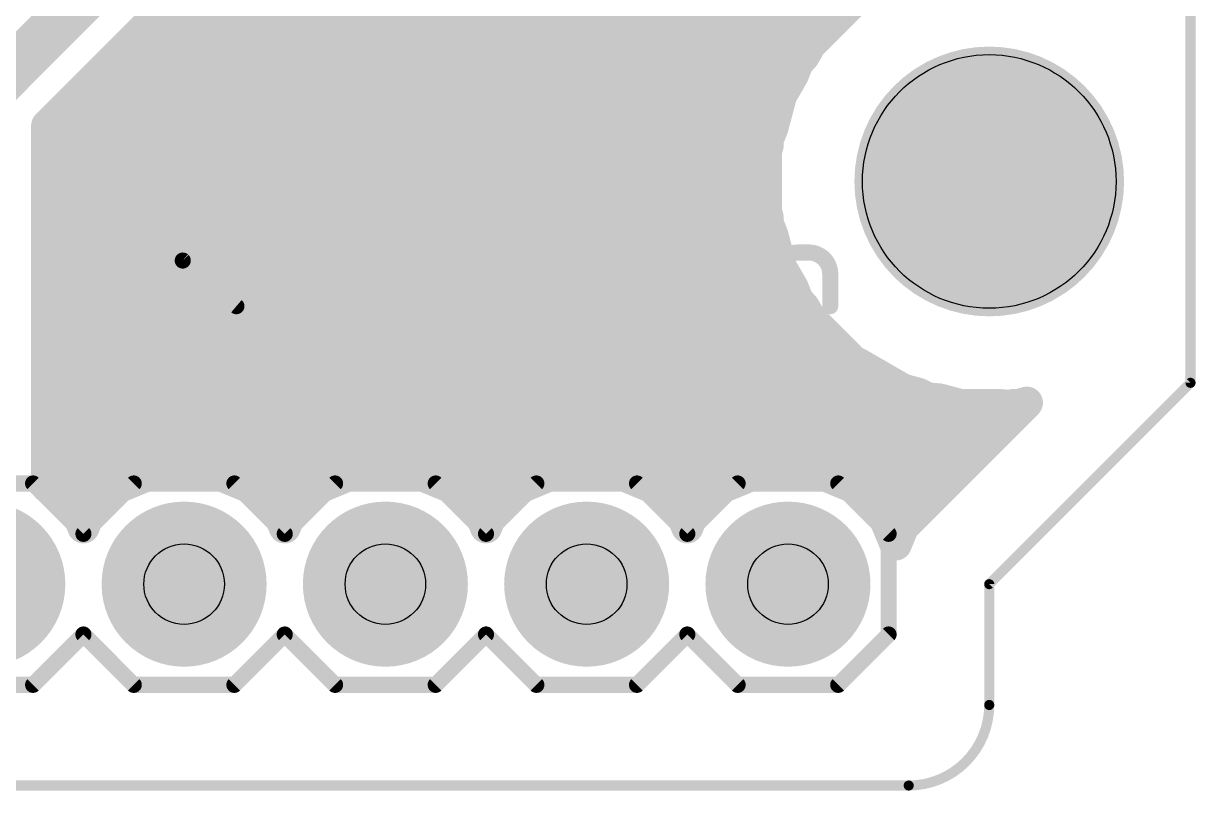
# Model space of a CAD drawing. Extents: x -2.6 to 72.5, y 2.5 to 55.9.
# Drawn here: x 57.66 to 72.45, y 2.48 to 12.15 of the extents above; entities that cross this region are included whole.
import ezdxf

# ---------------------------------------------------------------- set-up
doc = ezdxf.new("R2010")
doc.units = 0
for name, color, linetype in [('1', 12, 'CONTINUOUS'), ('17', 110, 'CONTINUOUS'), ('20', 31, 'CONTINUOUS'), ('21', 253, 'CONTINUOUS'), ('29', 253, 'CONTINUOUS'), ('30', 253, 'CONTINUOUS'), ('44', 253, 'CONTINUOUS'), ('51', 253, 'CONTINUOUS')]:
    doc.layers.add(name, color=color, linetype=linetype)

# ---------------------------------------------------------------- blocks, each defined once
blk = doc.blocks.new('RECT')
blk.add_solid([(-0.5, -0.5), (0.5, -0.5), (-0.5, 0.5), (0.5, 0.5)])
blk = doc.blocks.new('ROUNDP')
at = {"const_width": 0.5}
blk.add_lwpolyline([(0, -0.25, 1), (0, 0.25, 1), (0, -0.25)], format="xyb", dxfattribs=at)

msp = doc.modelspace()

# ---------------------------------------------------------------- linework, layer by layer
at = {"layer": '1'}
for points, const_width in [([(62.23, 16.28), (57.15, 11.2)], 0.6096), ([(57.9628, 10.8633), (62.0715, 14.972)], 0.4064), ([(68.119, 12.4159), (67.5941, 11.891)], 0.4064), ([(59.2915, 12.192), (67.895, 12.192)], 0.4064), ([(58.8851, 11.7856), (67.5332, 11.7856)], 0.4064), ([(67.5941, 11.891), (67.5096, 11.7447)], 0.4064), ([(67.4306, 11.658), (67.3715, 11.5056)], 0.4064), ([(67.5096, 11.7447), (67.4306, 11.658)], 0.4064), ([(67.4306, 11.658), (67.4306, 11.658)], 0.4064), ([(67.3715, 11.5056), (67.2229, 11.2482)], 0.4064), ([(58.4787, 11.3792), (67.2986, 11.3792)], 0.4064), ([(67.2229, 11.2482), (67.1133, 10.8389)], 0.4064), ([(58.0723, 10.9728), (67.1491, 10.9728)], 0.4064), ([(57.9628, 6.3104), (57.9628, 10.8633)], 0.4064), ([(67.1133, 10.8389), (67.0528, 10.6829)], 0.4064), ([(67.0528, 10.6133), (67.0308, 10.5312)], 0.4064), ([(67.0528, 10.6829), (67.0528, 10.6133)], 0.4064), ([(57.9628, 10.5664), (67.0402, 10.5664)], 0.4064), ([(67.0308, 10.5312), (67.0308, 9.7888)], 0.4064), ([(57.9628, 10.16), (67.0308, 10.16)], 0.4064), ([(57.9628, 9.7536), (67.0402, 9.7536)], 0.4064), ([(67.0308, 9.7888), (67.0528, 9.7067)], 0.4064), ([(67.0528, 9.7067), (67.0528, 9.6371)], 0.4064), ([(67.0528, 9.6371), (67.1133, 9.4811)], 0.4064), ([(67.1133, 9.4811), (67.2229, 9.0718)], 0.4064), ([(57.9628, 9.3472), (67.1491, 9.3472)], 0.4064), ([(67.2229, 9.0718), (67.3715, 8.8144)], 0.4064), ([(57.9628, 8.9408), (67.2986, 8.9408)], 0.4064), ([(67.3715, 8.8144), (67.4306, 8.662)], 0.4064), ([(57.9628, 8.5344), (67.5332, 8.5344)], 0.4064), ([(67.4306, 8.662), (67.4306, 8.662)], 0.4064), ([(67.4306, 8.662), (67.4306, 8.662)], 0.4064), ([(67.4306, 8.662), (67.5096, 8.5753)], 0.4064), ([(67.5096, 8.5753), (67.5941, 8.429)], 0.4064), ([(67.5941, 8.429), (68.119, 7.9041)], 0.4064), ([(57.9628, 8.128), (67.895, 8.128)], 0.4064), ([(68.119, 7.9041), (68.1243, 7.901)], 0.4064), ([(68.1243, 7.901), (68.1351, 7.8891)], 0.4064), ([(68.1351, 7.8891), (68.2058, 7.8539)], 0.4064), ([(68.2058, 7.8539), (68.7618, 7.5329)], 0.4064), ([(57.9628, 7.7216), (68.435, 7.7216)], 0.4064), ([(68.7618, 7.5329), (68.9538, 7.4815)], 0.4064), ([(68.9538, 7.4815), (69.0713, 7.423)], 0.4064), ([(69.0713, 7.423), (69.2254, 7.4087)], 0.4064), ([(70.3245, 7.3685), (69.1234, 6.1674)], 0.4064), ([(69.2254, 7.4087), (69.4788, 7.3408)], 0.4064), ([(69.4788, 7.3408), (69.9583, 7.3408)], 0.4064), ([(69.9583, 7.3408), (70.1126, 7.3265)], 0.4064), ([(70.1126, 7.3265), (70.1628, 7.3408)], 0.4064), ([(70.1628, 7.3408), (70.2212, 7.3408)], 0.4064), ([(70.2212, 7.3408), (70.3245, 7.3685)], 0.4064), ([(57.9628, 7.3152), (70.2712, 7.3152)], 0.4064), ([(70.1126, 7.3265), (70.1126, 7.3265)], 0.4064), ([(57.9628, 6.9088), (69.8648, 6.9088)], 0.4064), ([(57.9628, 6.5024), (59.3407, 6.5024)], 0.4064), ([(59.402, 6.5278), (58.8699, 6.3074)], 0.4064), ([(59.978, 6.5278), (59.402, 6.5278)], 0.4064), ([(60.5101, 6.3074), (59.978, 6.5278)], 0.4064), ([(60.0393, 6.5024), (61.8807, 6.5024)], 0.4064), ([(61.942, 6.5278), (61.4099, 6.3074)], 0.4064), ([(62.518, 6.5278), (61.942, 6.5278)], 0.4064), ([(63.0501, 6.3074), (62.518, 6.5278)], 0.4064), ([(62.5793, 6.5024), (64.4207, 6.5024)], 0.4064), ([(64.482, 6.5278), (63.9499, 6.3074)], 0.4064), ([(65.058, 6.5278), (64.482, 6.5278)], 0.4064), ([(65.5901, 6.3074), (65.058, 6.5278)], 0.4064), ([(65.1193, 6.5024), (66.9607, 6.5024)], 0.4064), ([(67.022, 6.5278), (66.4899, 6.3074)], 0.4064), ([(67.598, 6.5278), (67.022, 6.5278)], 0.4064), ([(68.1301, 6.3074), (67.598, 6.5278)], 0.4064), ([(67.6593, 6.5024), (69.4584, 6.5024)], 0.4064), ([(57.9701, 6.3074), (57.9628, 6.3104)], 0.4064), ([(58.3774, 5.9001), (57.9701, 6.3074)], 0.4064), ([(58.8699, 6.3074), (58.4626, 5.9001)], 0.4064), ([(60.9174, 5.9001), (60.5101, 6.3074)], 0.4064), ([(61.4099, 6.3074), (61.0026, 5.9001)], 0.4064), ([(63.4574, 5.9001), (63.0501, 6.3074)], 0.4064), ([(63.9499, 6.3074), (63.5426, 5.9001)], 0.4064), ([(65.9974, 5.9001), (65.5901, 6.3074)], 0.4064), ([(66.4899, 6.3074), (66.0826, 5.9001)], 0.4064), ([(68.5374, 5.9001), (68.1301, 6.3074)], 0.4064), ([(69.1234, 6.1674), (68.7626, 5.8066)], 0.4064), ([(58.1815, 6.096), (58.6585, 6.096)], 0.4064), ([(60.7215, 6.096), (61.1985, 6.096)], 0.4064), ([(63.2615, 6.096), (63.7385, 6.096)], 0.4064), ([(65.8015, 6.096), (66.2785, 6.096)], 0.4064), ([(68.3415, 6.096), (69.052, 6.096)], 0.4064), ([(58.42, 5.7972), (58.3774, 5.9001)], 0.4064), ([(58.4626, 5.9001), (58.42, 5.7972)], 0.4064), ([(60.96, 5.7972), (60.9174, 5.9001)], 0.4064), ([(61.0026, 5.9001), (60.96, 5.7972)], 0.4064), ([(63.5, 5.7972), (63.4574, 5.9001)], 0.4064), ([(63.5426, 5.9001), (63.5, 5.7972)], 0.4064), ([(66.04, 5.7972), (65.9974, 5.9001)], 0.4064), ([(66.0826, 5.9001), (66.04, 5.7972)], 0.4064), ([(68.6694, 5.5815), (68.5374, 5.9001)], 0.4064), ([(68.7626, 5.8066), (68.6694, 5.5815)], 0.4064), ([(68.6246, 5.6896), (68.7141, 5.6896)], 0.4064)]:
    msp.add_lwpolyline(points, dxfattribs=dict(at, const_width=const_width))
at = {"layer": '1', "const_width": 0.2032}
for points in [[(59.2915, 12.2936, 1), (59.2915, 12.0904)], [(67.895, 12.0904, 1), (67.895, 12.2936)], [(58.8851, 11.8872, 1), (58.8851, 11.684)], [(67.5222, 11.9629, 1), (67.6659, 11.8192)], [(67.6821, 11.8402, 1), (67.5061, 11.9418)], [(67.5332, 11.684, 1), (67.5332, 11.8872)], [(67.5322, 11.658, 1), (67.329, 11.658)], [(67.5253, 11.6213, 1), (67.3359, 11.6947)], [(67.4216, 11.7955, 1), (67.5976, 11.6939)], [(67.5847, 11.6762, 1), (67.4345, 11.8131)], [(67.4595, 11.4547, 1), (67.2835, 11.5564)], [(67.3555, 11.7265, 1), (67.5057, 11.5896)], [(67.329, 11.658, 1), (67.5322, 11.658)], [(58.4787, 11.4808, 1), (58.4787, 11.2776)], [(67.2768, 11.5423, 1), (67.4663, 11.4688)], [(67.2986, 11.2776, 1), (67.2986, 11.4808)], [(67.1349, 11.299, 1), (67.3109, 11.1974)], [(67.3211, 11.2219, 1), (67.1248, 11.2745)], [(58.0723, 11.0744, 1), (58.0723, 10.8712)], [(67.1491, 10.8712, 1), (67.1491, 11.0744)], [(58.0644, 10.8633, 1), (57.8612, 10.8633)], [(57.891, 10.9352, 1), (58.0346, 10.7915)], [(67.0151, 10.8652, 1), (67.2114, 10.8126)], [(67.208, 10.8022, 1), (67.0185, 10.8756)], [(67.1544, 10.6829, 1), (66.9512, 10.6829)], [(66.9581, 10.7196, 1), (67.1476, 10.6462)], [(67.151, 10.587, 1), (66.9547, 10.6396)], [(57.9628, 10.668, 1), (57.9628, 10.4648)], [(67.1324, 10.5312, 1), (66.9292, 10.5312)], [(66.9327, 10.5574, 1), (67.1289, 10.5049)], [(66.9512, 10.6133, 1), (67.1544, 10.6133)], [(67.0402, 10.4648, 1), (67.0402, 10.668)], [(57.9628, 10.2616, 1), (57.9628, 10.0584)], [(67.0308, 10.0584, 1), (67.0308, 10.2616)], [(57.9628, 9.8552, 1), (57.9628, 9.652)], [(67.1289, 9.8151, 1), (66.9327, 9.7625)], [(67.1544, 9.7067, 1), (66.9512, 9.7067)], [(67.0402, 9.652, 1), (67.0402, 9.8552)], [(66.9292, 9.7888, 1), (67.1324, 9.7888)], [(67.1476, 9.6738, 1), (66.9581, 9.6004)], [(66.9547, 9.6804, 1), (67.151, 9.733)], [(66.9512, 9.6371, 1), (67.1544, 9.6371)], [(67.2114, 9.5074, 1), (67.0151, 9.4548)], [(67.0185, 9.4444, 1), (67.208, 9.5178)], [(57.9628, 9.4488, 1), (57.9628, 9.2456)], [(67.1491, 9.2456, 1), (67.1491, 9.4488)], [(67.3109, 9.1226, 1), (67.1349, 9.021)], [(67.1248, 9.0455, 1), (67.3211, 9.0981)], [(57.9628, 9.0424, 1), (57.9628, 8.8392)], [(67.2986, 8.8392, 1), (67.2986, 9.0424)], [(67.4663, 8.8511, 1), (67.2768, 8.7777)], [(67.2835, 8.7636, 1), (67.4595, 8.8652)], [(57.9628, 8.636, 1), (57.9628, 8.4328)], [(67.5322, 8.662, 1), (67.329, 8.662)], [(67.4306, 8.7636, 1), (67.4306, 8.5604)], [(67.5057, 8.7304, 1), (67.3555, 8.5935)], [(67.329, 8.662, 1), (67.5322, 8.662)], [(67.3359, 8.6253, 1), (67.5253, 8.6987)], [(67.5976, 8.6261, 1), (67.4216, 8.5245)], [(67.4306, 8.5604, 1), (67.4306, 8.7636)], [(67.4345, 8.5069, 1), (67.5847, 8.6438)], [(67.5332, 8.4328, 1), (67.5332, 8.636)], [(67.6659, 8.5008, 1), (67.5222, 8.3571)], [(67.5061, 8.3782, 1), (67.6821, 8.4798)], [(57.9628, 8.2296, 1), (57.9628, 8.0264)], [(67.895, 8.0264, 1), (67.895, 8.2296)], [(68.1698, 7.9921, 1), (68.0682, 7.8161)], [(68.1994, 7.9694, 1), (68.0492, 7.8325)], [(68.1804, 7.9801, 1), (68.0898, 7.7982)], [(68.0471, 7.8322, 1), (68.1908, 7.9759)], [(68.06, 7.8207, 1), (68.2102, 7.9576)], [(68.0735, 7.813, 1), (68.1751, 7.989)], [(68.2566, 7.9419, 1), (68.155, 7.7659)], [(68.1605, 7.763, 1), (68.2511, 7.9449)], [(57.9628, 7.8232, 1), (57.9628, 7.62)], [(68.435, 7.62, 1), (68.435, 7.8232)], [(68.7881, 7.6311, 1), (68.7355, 7.4348)], [(68.711, 7.4449, 1), (68.8126, 7.6209)], [(68.9991, 7.5724, 1), (68.9085, 7.3905)], [(68.9275, 7.3833, 1), (68.9801, 7.5796)], [(69.0806, 7.5242, 1), (69.0619, 7.3218)], [(69.026, 7.3321, 1), (69.1165, 7.5139)], [(69.2517, 7.5069, 1), (69.1991, 7.3106)], [(69.216, 7.3076, 1), (69.2347, 7.5099)], [(69.4788, 7.4424, 1), (69.4788, 7.2392)], [(69.9677, 7.442, 1), (69.9489, 7.2396)], [(69.9583, 7.2392, 1), (69.9583, 7.4424)], [(70.1628, 7.4424, 1), (70.1628, 7.2392)], [(70.1906, 7.2431, 1), (70.135, 7.4385)], [(70.2212, 7.2392, 1), (70.2212, 7.4424)], [(70.3963, 7.2966, 1), (70.2526, 7.4403)], [(70.3508, 7.2704, 1), (70.2982, 7.4666)], [(57.9628, 7.4168, 1), (57.9628, 7.2136)], [(69.4525, 7.2427, 1), (69.5051, 7.4389)], [(70.2142, 7.3265, 1), (70.011, 7.3265)], [(70.0848, 7.4242, 1), (70.1404, 7.2288)], [(70.011, 7.3265, 1), (70.2142, 7.3265)], [(70.1032, 7.2253, 1), (70.1219, 7.4277)], [(70.1949, 7.4389, 1), (70.2475, 7.2427)], [(70.2712, 7.2136, 1), (70.2712, 7.4168)], [(57.9628, 7.0104, 1), (57.9628, 6.8072)], [(69.8648, 6.8072, 1), (69.8648, 7.0104)], [(57.9628, 6.604, 1), (57.9628, 6.4008)], [(59.402, 6.6294, 1), (59.402, 6.4262)], [(59.3407, 6.4008, 1), (59.3407, 6.604)], [(59.4409, 6.4339, 1), (59.3631, 6.6217)], [(60.0169, 6.6217, 1), (59.9391, 6.4339)], [(60.0393, 6.604, 1), (60.0393, 6.4008)], [(59.978, 6.4262, 1), (59.978, 6.6294)], [(61.942, 6.6294, 1), (61.942, 6.4262)], [(61.8807, 6.4008, 1), (61.8807, 6.604)], [(61.9809, 6.4339, 1), (61.9031, 6.6217)], [(62.5569, 6.6217, 1), (62.4791, 6.4339)], [(62.5793, 6.604, 1), (62.5793, 6.4008)], [(62.518, 6.4262, 1), (62.518, 6.6294)], [(64.482, 6.6294, 1), (64.482, 6.4262)], [(64.4207, 6.4008, 1), (64.4207, 6.604)], [(64.5209, 6.4339, 1), (64.4431, 6.6217)], [(65.0969, 6.6217, 1), (65.0191, 6.4339)], [(65.1193, 6.604, 1), (65.1193, 6.4008)], [(65.058, 6.4262, 1), (65.058, 6.6294)], [(67.022, 6.6294, 1), (67.022, 6.4262)], [(66.9607, 6.4008, 1), (66.9607, 6.604)], [(67.0609, 6.4339, 1), (66.9831, 6.6217)], [(67.6369, 6.6217, 1), (67.5591, 6.4339)], [(67.6593, 6.604, 1), (67.6593, 6.4008)], [(67.598, 6.4262, 1), (67.598, 6.6294)], [(69.4584, 6.4008, 1), (69.4584, 6.604)], [(58.0017, 6.4043, 1), (57.9239, 6.2165)], [(58.042, 6.3792, 1), (57.8983, 6.2355)], [(58.9417, 6.2355, 1), (58.798, 6.3792)], [(60.582, 6.3792, 1), (60.4383, 6.2355)], [(61.4817, 6.2355, 1), (61.338, 6.3792)], [(63.122, 6.3792, 1), (62.9783, 6.2355)], [(64.0217, 6.2355, 1), (63.878, 6.3792)], [(65.662, 6.3792, 1), (65.5183, 6.2355)], [(66.5617, 6.2355, 1), (66.418, 6.3792)], [(68.202, 6.3792, 1), (68.0583, 6.2355)], [(57.8612, 6.3104, 1), (58.0644, 6.3104)], [(57.9313, 6.2135, 1), (58.009, 6.4013)], [(58.831, 6.4013, 1), (58.9088, 6.2135)], [(60.4712, 6.2135, 1), (60.549, 6.4013)], [(61.371, 6.4013, 1), (61.4488, 6.2135)], [(63.0112, 6.2135, 1), (63.089, 6.4013)], [(63.911, 6.4013, 1), (63.9888, 6.2135)], [(65.5512, 6.2135, 1), (65.629, 6.4013)], [(66.451, 6.4013, 1), (66.5288, 6.2135)], [(68.0912, 6.2135, 1), (68.169, 6.4013)], [(69.1952, 6.0956, 1), (69.0516, 6.2393)], [(58.1815, 6.1976, 1), (58.1815, 5.9944)], [(58.6585, 5.9944, 1), (58.6585, 6.1976)], [(60.7215, 6.1976, 1), (60.7215, 5.9944)], [(61.1985, 5.9944, 1), (61.1985, 6.1976)], [(63.2615, 6.1976, 1), (63.2615, 5.9944)], [(63.7385, 5.9944, 1), (63.7385, 6.1976)], [(65.8015, 6.1976, 1), (65.8015, 5.9944)], [(66.2785, 5.9944, 1), (66.2785, 6.1976)], [(68.3415, 6.1976, 1), (68.3415, 5.9944)], [(69.0516, 6.2393, 1), (69.1952, 6.0956)], [(69.052, 5.9944, 1), (69.052, 6.1976)], [(58.4713, 5.939, 1), (58.2835, 5.8612)], [(58.3055, 5.8283, 1), (58.4492, 5.972)], [(58.3908, 5.972, 1), (58.5345, 5.8283)], [(58.5565, 5.8612, 1), (58.3687, 5.939)], [(61.0113, 5.939, 1), (60.8235, 5.8612)], [(60.8455, 5.8283, 1), (60.9892, 5.972)], [(60.9308, 5.972, 1), (61.0745, 5.8283)], [(61.0965, 5.8612, 1), (60.9087, 5.939)], [(63.5513, 5.939, 1), (63.3635, 5.8612)], [(63.3855, 5.8283, 1), (63.5292, 5.972)], [(63.4708, 5.972, 1), (63.6145, 5.8283)], [(63.6365, 5.8612, 1), (63.4487, 5.939)], [(66.0913, 5.939, 1), (65.9035, 5.8612)], [(65.9255, 5.8283, 1), (66.0692, 5.972)], [(66.0108, 5.972, 1), (66.1545, 5.8283)], [(66.1765, 5.8612, 1), (65.9887, 5.939)], [(68.6313, 5.939, 1), (68.4435, 5.8612)], [(68.4655, 5.8283, 1), (68.6092, 5.972)], [(58.3261, 5.8361, 1), (58.5139, 5.7583)], [(58.3261, 5.7584, 1), (58.5139, 5.8361)], [(60.8661, 5.8361, 1), (61.0539, 5.7583)], [(60.8661, 5.7584, 1), (61.0539, 5.8361)], [(63.4061, 5.8361, 1), (63.5939, 5.7583)], [(63.4061, 5.7584, 1), (63.5939, 5.8361)], [(65.9461, 5.8361, 1), (66.1339, 5.7583)], [(65.9461, 5.7584, 1), (66.1339, 5.8361)], [(68.6907, 5.8784, 1), (68.8344, 5.7347)], [(68.8564, 5.7677, 1), (68.6687, 5.8455)], [(68.6246, 5.7912, 1), (68.6246, 5.588)], [(68.7141, 5.588, 1), (68.7141, 5.7912)], [(68.5755, 5.6204, 1), (68.7632, 5.5426)], [(68.5755, 5.5426, 1), (68.7632, 5.6204)]]:
    msp.add_lwpolyline(points, format="xyb", dxfattribs=at)
at = {"layer": '20', "const_width": 0.127}
for points in [[(72.39, 40.6146), (72.39, 7.62)], [(72.39, 7.62), (69.85, 5.08)], [(69.85, 5.08), (69.85, 3.556)], [(68.834, 2.54), (4.826, 2.54)]]:
    msp.add_lwpolyline(points, dxfattribs=at)
at = {"layer": '20'}
for points, const_width in [([(69.85, 8.6098, 1), (69.85, 11.7102, 1), (69.85, 8.6098)], 0.1524), ([(72.3582, 7.62, 1), (72.4218, 7.62)], 0.0635), ([(72.4125, 7.5975, 1), (72.3675, 7.6425)], 0.0635), ([(69.8275, 5.1025, 1), (69.8725, 5.0575)], 0.0635), ([(69.8818, 5.08, 1), (69.8183, 5.08)], 0.0635), ([(68.834, 2.54, 0.4142), (69.85, 3.556)], 0.127), ([(69.8818, 3.556, 1), (69.8183, 3.556)], 0.0635), ([(69.8183, 3.556, 1), (69.8818, 3.556)], 0.0635), ([(68.834, 2.5718, 1), (68.834, 2.5082)], 0.0635), ([(68.834, 2.5082, 1), (68.834, 2.5718)], 0.0635)]:
    msp.add_lwpolyline(points, format="xyb", dxfattribs=dict(at, const_width=const_width))
msp.add_circle((69.85, 10.16), 1.6, dxfattribs=at)
at = {"layer": '21'}
for points, const_width in [([(59.436, 9.2642, 0.4142), (59.1312, 8.9594)], 0.2032), ([(59.6731, 9.1626, 0.2053), (59.436, 9.2642)], 0.2032), ([(59.436, 9.315, 1), (59.436, 9.2134)], 0.1016), ([(59.436, 9.2134, 1), (59.436, 9.315)], 0.1016), ([(60.4012, 9.2642, 1), (60.2996, 9.2642)], 0.1016), ([(62.2131, 8.9933, 1), (61.6712, 8.9933)], 0.2032), ([(62.8904, 8.9256, 1), (62.2131, 8.9256)], 0.2032), ([(65.2103, 9.2642, 1), (65.1087, 9.2642)], 0.1016), ([(66.675, 9.2642, 1), (66.5734, 9.2642)], 0.1016), ([(67.437, 9.2642, 0.4142), (67.1661, 8.9933)], 0.2032), ([(67.437, 9.315, 1), (67.437, 9.2134)], 0.1016), ([(67.437, 9.2134, 1), (67.437, 9.315)], 0.1016), ([(67.8434, 8.9933, 0.4142), (67.5725, 9.2642)], 0.2032), ([(67.5725, 9.315, 1), (67.5725, 9.2134)], 0.1016), ([(67.5725, 9.2134, 1), (67.5725, 9.315)], 0.1016), ([(59.706, 9.2013, 1), (59.6402, 9.1239)], 0.1016), ([(59.6363, 9.1276, 1), (59.7099, 9.1977)], 0.1016), ([(59.1312, 8.9594, 0.3252), (59.4021, 8.5869)], 0.2032), ([(59.182, 8.9594, 1), (59.0804, 8.9594)], 0.1016), ([(61.722, 8.9933, 1), (61.6204, 8.9933)], 0.1016), ([(61.6204, 8.9933, 1), (61.722, 8.9933)], 0.1016), ([(62.2639, 8.9933, 1), (62.1623, 8.9933)], 0.1016), ([(62.1623, 8.9933, 1), (62.2639, 8.9933)], 0.1016), ([(62.9412, 8.9256, 1), (62.8396, 8.9256)], 0.1016), ([(64.8885, 9.1118, 1), (64.8885, 9.0102)], 0.1016), ([(65.4304, 9.0102, 1), (65.4304, 9.1118)], 0.1016), ([(67.2169, 8.9933, 1), (67.1153, 8.9933)], 0.1016), ([(67.1153, 8.9933, 1), (67.2169, 8.9933)], 0.1016), ([(67.8942, 8.9933, 1), (67.7926, 8.9933)], 0.1016), ([(67.7926, 8.9933, 1), (67.8942, 8.9933)], 0.1016), ([(59.0804, 8.9594, 1), (59.182, 8.9594)], 0.1016), ([(62.1623, 8.9256, 1), (62.2639, 8.9256)], 0.1016), ([(62.8396, 8.9256, 1), (62.9412, 8.9256)], 0.1016), ([(64.2252, 8.9067, 1), (64.1972, 8.809)], 0.1016), ([(62.1623, 8.7224, 1), (62.2639, 8.7224)], 0.1016), ([(59.3865, 8.5386, 1), (59.4178, 8.6352)], 0.1016), ([(60.2996, 8.5869, 1), (60.4012, 8.5869)], 0.1016), ([(60.3175, 8.5482, 1), (60.3833, 8.6256)], 0.1016), ([(61.6204, 8.5869, 1), (61.722, 8.5869)], 0.1016), ([(62.8396, 8.5869, 1), (62.9412, 8.5869)], 0.1016), ([(65.1087, 8.5869, 1), (65.2103, 8.5869)], 0.1016), ([(65.1455, 8.538, 1), (65.1734, 8.6357)], 0.1016), ([(66.6242, 8.6377, 1), (66.6242, 8.5361)], 0.1016), ([(66.5734, 8.5869, 1), (66.675, 8.5869)], 0.1016), ([(67.1153, 8.5869, 1), (67.2169, 8.5869)], 0.1016), ([(67.1661, 8.5361, 1), (67.1661, 8.6377)], 0.1016), ([(67.7926, 8.5869, 1), (67.8942, 8.5869)], 0.1016), ([(60.3665, 8.0036, 1), (60.3343, 8.1)], 0.1016), ([(62.9065, 8.0036, 1), (62.8743, 8.1)], 0.1016), ([(65.4465, 8.0036, 1), (65.4143, 8.1)], 0.1016), ([(67.8595, 8.0036, 1), (67.8273, 8.1)], 0.1016), ([(60.0964, 7.9502, 1), (59.9948, 7.9502)], 0.1016), ([(62.6364, 7.9502, 1), (62.5348, 7.9502)], 0.1016), ([(65.1764, 7.9502, 1), (65.0748, 7.9502)], 0.1016), ([(67.5894, 7.9502, 1), (67.4878, 7.9502)], 0.1016), ([(59.1473, 7.6936, 1), (59.1151, 7.5972)], 0.1016), ([(59.1151, 7.6936, 1), (59.1473, 7.5972)], 0.1016), ([(61.6873, 7.6936, 1), (61.6551, 7.5972)], 0.1016), ([(61.6551, 7.6936, 1), (61.6873, 7.5972)], 0.1016), ([(64.2273, 7.6936, 1), (64.1951, 7.5972)], 0.1016), ([(64.1951, 7.6936, 1), (64.2273, 7.5972)], 0.1016), ([(66.6403, 7.6936, 1), (66.6081, 7.5972)], 0.1016), ([(66.6081, 7.6936, 1), (66.6403, 7.5972)], 0.1016), ([(59.9948, 7.3406, 1), (60.0964, 7.3406)], 0.1016), ([(60.3343, 7.1908, 1), (60.3665, 7.2872)], 0.1016), ([(62.5348, 7.3406, 1), (62.6364, 7.3406)], 0.1016), ([(62.8743, 7.1908, 1), (62.9065, 7.2872)], 0.1016), ([(65.0748, 7.3406, 1), (65.1764, 7.3406)], 0.1016), ([(65.4143, 7.1908, 1), (65.4465, 7.2872)], 0.1016), ([(67.4878, 7.3406, 1), (67.5894, 7.3406)], 0.1016), ([(67.8273, 7.1908, 1), (67.8595, 7.2872)], 0.1016), ([(57.8209, 6.3859, 1), (57.7491, 6.3141)], 0.1016), ([(57.785, 6.2992, 1), (57.785, 6.4008)], 0.1016), ([(59.055, 6.4008, 1), (59.055, 6.2992)], 0.1016), ([(59.0909, 6.3141, 1), (59.0191, 6.3859)], 0.1016), ([(60.3609, 6.3859, 1), (60.2891, 6.3141)], 0.1016), ([(60.325, 6.2992, 1), (60.325, 6.4008)], 0.1016), ([(61.595, 6.4008, 1), (61.595, 6.2992)], 0.1016), ([(61.6309, 6.3141, 1), (61.5591, 6.3859)], 0.1016), ([(62.9009, 6.3859, 1), (62.8291, 6.3141)], 0.1016), ([(62.865, 6.2992, 1), (62.865, 6.4008)], 0.1016), ([(64.135, 6.4008, 1), (64.135, 6.2992)], 0.1016), ([(64.1709, 6.3141, 1), (64.0991, 6.3859)], 0.1016), ([(65.4409, 6.3859, 1), (65.3691, 6.3141)], 0.1016), ([(65.405, 6.2992, 1), (65.405, 6.4008)], 0.1016), ([(66.675, 6.4008, 1), (66.675, 6.2992)], 0.1016), ([(66.7109, 6.3141, 1), (66.6391, 6.3859)], 0.1016), ([(67.9809, 6.3859, 1), (67.9091, 6.3141)], 0.1016), ([(67.945, 6.2992, 1), (67.945, 6.4008)], 0.1016), ([(58.3841, 5.7509, 1), (58.4559, 5.6791)], 0.1016), ([(58.3841, 5.6791, 1), (58.4559, 5.7509)], 0.1016), ([(60.9241, 5.7509, 1), (60.9959, 5.6791)], 0.1016), ([(60.9241, 5.6791, 1), (60.9959, 5.7509)], 0.1016), ([(63.4641, 5.7509, 1), (63.5359, 5.6791)], 0.1016), ([(63.4641, 5.6791, 1), (63.5359, 5.7509)], 0.1016), ([(66.0041, 5.7509, 1), (66.0759, 5.6791)], 0.1016), ([(66.0041, 5.6791, 1), (66.0759, 5.7509)], 0.1016), ([(68.6308, 5.715, 1), (68.5292, 5.715)], 0.1016), ([(68.5441, 5.6791, 1), (68.6159, 5.7509)], 0.1016), ([(58.4559, 4.4809, 1), (58.3841, 4.4091)], 0.1016), ([(58.4559, 4.4091, 1), (58.3841, 4.4809)], 0.1016), ([(60.9959, 4.4809, 1), (60.9241, 4.4091)], 0.1016), ([(60.9959, 4.4091, 1), (60.9241, 4.4809)], 0.1016), ([(63.5359, 4.4809, 1), (63.4641, 4.4091)], 0.1016), ([(63.5359, 4.4091, 1), (63.4641, 4.4809)], 0.1016), ([(66.0759, 4.4809, 1), (66.0041, 4.4091)], 0.1016), ([(66.0759, 4.4091, 1), (66.0041, 4.4809)], 0.1016), ([(68.5292, 4.445, 1), (68.6308, 4.445)], 0.1016), ([(68.6159, 4.4091, 1), (68.5441, 4.4809)], 0.1016), ([(57.7491, 3.8459, 1), (57.8209, 3.7741)], 0.1016), ([(57.785, 3.7592, 1), (57.785, 3.8608)], 0.1016), ([(59.055, 3.8608, 1), (59.055, 3.7592)], 0.1016), ([(59.0191, 3.7741, 1), (59.0909, 3.8459)], 0.1016), ([(60.2891, 3.8459, 1), (60.3609, 3.7741)], 0.1016), ([(60.325, 3.7592, 1), (60.325, 3.8608)], 0.1016), ([(61.595, 3.8608, 1), (61.595, 3.7592)], 0.1016), ([(61.5591, 3.7741, 1), (61.6309, 3.8459)], 0.1016), ([(62.8291, 3.8459, 1), (62.9009, 3.7741)], 0.1016), ([(62.865, 3.7592, 1), (62.865, 3.8608)], 0.1016), ([(64.135, 3.8608, 1), (64.135, 3.7592)], 0.1016), ([(64.0991, 3.7741, 1), (64.1709, 3.8459)], 0.1016), ([(65.3691, 3.8459, 1), (65.4409, 3.7741)], 0.1016), ([(65.405, 3.7592, 1), (65.405, 3.8608)], 0.1016), ([(66.675, 3.8608, 1), (66.675, 3.7592)], 0.1016), ([(66.6391, 3.7741, 1), (66.7109, 3.8459)], 0.1016), ([(67.9091, 3.8459, 1), (67.9809, 3.7741)], 0.1016), ([(67.945, 3.7592, 1), (67.945, 3.8608)], 0.1016)]:
    msp.add_lwpolyline(points, format="xyb", dxfattribs=dict(at, const_width=const_width))
at = {"layer": '21', "const_width": 0.2032}
for points in [[(60.3504, 8.5869), (60.3504, 9.2642)], [(65.1595, 8.5869), (65.1595, 9.2642)], [(66.6242, 8.5869), (66.6242, 9.2642)], [(67.5725, 9.2642), (67.437, 9.2642)], [(59.6731, 9.1626), (60.3504, 8.5869)], [(61.6712, 8.5869), (61.6712, 8.9933)], [(62.2131, 8.9933), (62.2131, 8.7224)], [(62.8904, 8.5869), (62.8904, 8.9256)], [(64.8885, 9.061), (65.4304, 9.061)], [(67.1661, 8.9933), (67.1661, 8.5869)], [(67.8434, 8.5869), (67.8434, 8.9933)], [(64.2112, 8.8578), (65.1595, 8.5869)], [(67.1661, 8.5869), (66.6242, 8.5869)], [(59.1312, 7.6454), (60.3504, 8.0518)], [(61.6712, 7.6454), (62.8904, 8.0518)], [(64.2112, 7.6454), (65.4304, 8.0518)], [(66.6242, 7.6454), (67.8434, 8.0518)], [(60.0456, 7.9502), (60.0456, 7.3406)], [(62.5856, 7.9502), (62.5856, 7.3406)], [(65.1256, 7.9502), (65.1256, 7.3406)], [(67.5386, 7.9502), (67.5386, 7.3406)], [(60.3504, 7.239), (59.1312, 7.6454)], [(62.8904, 7.239), (61.6712, 7.6454)], [(65.4304, 7.239), (64.2112, 7.6454)], [(67.8434, 7.239), (66.6242, 7.6454)], [(56.515, 6.35), (57.785, 6.35)], [(57.785, 6.35), (58.42, 5.715)], [(58.42, 5.715), (59.055, 6.35)], [(59.055, 6.35), (60.325, 6.35)], [(60.325, 6.35), (60.96, 5.715)], [(61.595, 6.35), (60.96, 5.715)], [(61.595, 6.35), (62.865, 6.35)], [(62.865, 6.35), (63.5, 5.715)], [(63.5, 5.715), (64.135, 6.35)], [(64.135, 6.35), (65.405, 6.35)], [(65.405, 6.35), (66.04, 5.715)], [(66.04, 5.715), (66.675, 6.35)], [(66.675, 6.35), (67.945, 6.35)], [(67.945, 6.35), (68.58, 5.715)], [(68.58, 5.715), (68.58, 4.445)], [(58.42, 4.445), (57.785, 3.81)], [(59.055, 3.81), (58.42, 4.445)], [(60.96, 4.445), (60.325, 3.81)], [(60.96, 4.445), (61.595, 3.81)], [(63.5, 4.445), (62.865, 3.81)], [(64.135, 3.81), (63.5, 4.445)], [(66.04, 4.445), (65.405, 3.81)], [(66.675, 3.81), (66.04, 4.445)], [(68.58, 4.445), (67.945, 3.81)], [(57.785, 3.81), (56.515, 3.81)], [(60.325, 3.81), (59.055, 3.81)], [(62.865, 3.81), (61.595, 3.81)], [(65.405, 3.81), (64.135, 3.81)], [(67.945, 3.81), (66.675, 3.81)]]:
    msp.add_lwpolyline(points, dxfattribs=at)
at = {"layer": '29', "const_width": 1.7016}
msp.add_lwpolyline([(69.85, 9.3092, 1), (69.85, 11.0108, 1), (69.85, 9.3092)], format="xyb", dxfattribs=at)
at = {"layer": '30', "const_width": 1.7016}
msp.add_lwpolyline([(69.85, 9.3092, 1), (69.85, 11.0108, 1), (69.85, 9.3092)], format="xyb", dxfattribs=at)
at = {"layer": '44'}
for centre in [(59.69, 5.08), (62.23, 5.08), (64.77, 5.08), (67.31, 5.08)]:
    msp.add_circle(centre, 0.508, dxfattribs=at)

# ---------------------------------------------------------------- block references
at = {"layer": '17', "xscale": 1.8796, "yscale": 1.8796, "rotation": 90}
for p in [(57.15, 5.08), (57.15, 5.08), (59.69, 5.08), (59.69, 5.08), (62.23, 5.08), (62.23, 5.08), (64.77, 5.08), (64.77, 5.08), (67.31, 5.08), (67.31, 5.08)]:
    msp.add_blockref('ROUNDP', p, dxfattribs=at)
at = {"layer": '29', "xscale": 2.0828, "yscale": 2.0828, "rotation": 90}
for p in [(57.15, 5.08), (59.69, 5.08), (62.23, 5.08), (64.77, 5.08), (67.31, 5.08)]:
    msp.add_blockref('ROUNDP', p, dxfattribs=at)
at = {"layer": '30', "xscale": 2.0828, "yscale": 2.0828, "rotation": 90}
for p in [(57.15, 5.08), (59.69, 5.08), (62.23, 5.08), (64.77, 5.08), (67.31, 5.08)]:
    msp.add_blockref('ROUNDP', p, dxfattribs=at)
at = {"layer": '51', "xscale": 0.508, "yscale": 0.508}
for p in [(59.69, 5.08), (62.23, 5.08), (64.77, 5.08), (67.31, 5.08)]:
    msp.add_blockref('RECT', p, dxfattribs=at)

doc.saveas('drawing.dxf')
